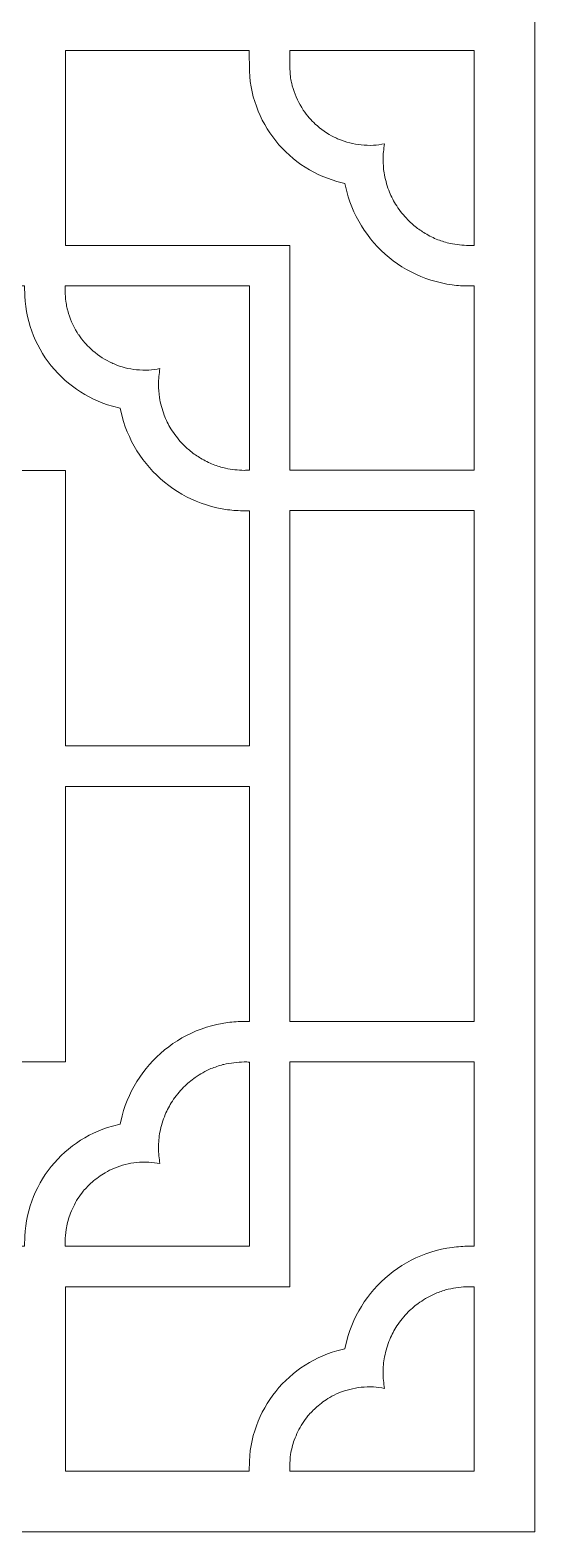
# Model space of a CAD drawing. Header units: centimetres. Extents: x -14.1 to 14.9, y -13 to 16.1.
# Drawn here: x 10.04 to 14.93, y -12.95 to 1.56 of the extents above; entities that cross this region are included whole.
import ezdxf

# ---------------------------------------------------------------- set-up
doc = ezdxf.new("R2010")
doc.units = ezdxf.units.CM
doc.header["$MEASUREMENT"] = 0
doc.layers.add('layer 1', color=7, linetype='Continuous')

msp = doc.modelspace()

# ---------------------------------------------------------------- linework, layer by layer
at = {"layer": 'layer 1', "color": 242, "lineweight": 9}
for points, knots in [([(-14.0974, -12.95474), (-14.0974, -3.27919), (-14.0974, 6.39637), (-14.0974, 16.07193), (-14.0974, 16.07193), (-14.0974, 16.07193), (14.92927, 16.07193), (14.92927, 16.07193), (14.92927, 16.07193), (14.92927, 6.39637), (14.92927, -3.27919), (14.92927, -12.95474), (14.92927, -12.95474), (14.92927, -12.95474), (-14.0974, -12.95474), (-14.0974, -12.95474)], [0, 0, 0, 0, 0.2, 0.2, 0.2, 0.2, 0.4, 0.4, 0.4, 0.4, 0.6, 0.6, 0.6, 0.6, 1, 1, 1, 1]), ([(14.29289, -0.91465), (14.23784, -0.91567), (14.18258, -0.91006), (14.12797, -0.90401), (14.12797, -0.90401), (14.12797, -0.90401), (14.07546, -0.89584), (14.07546, -0.89584), (14.07546, -0.89584), (14.07546, -0.89584), (14.0237, -0.88545), (14.0237, -0.88545), (14.0237, -0.88545), (14.0237, -0.88545), (13.97275, -0.8729), (13.97275, -0.8729), (13.97275, -0.8729), (13.97275, -0.8729), (13.92266, -0.85823), (13.92266, -0.85823), (13.92266, -0.85823), (13.92266, -0.85823), (13.87347, -0.84148), (13.87347, -0.84148), (13.87347, -0.84148), (13.87347, -0.84148), (13.82522, -0.82273), (13.82522, -0.82273), (13.82522, -0.82273), (13.82522, -0.82273), (13.77798, -0.802), (13.77798, -0.802), (13.77798, -0.802), (13.77798, -0.802), (13.73179, -0.77936), (13.73179, -0.77936), (13.73179, -0.77936), (13.73179, -0.77936), (13.68671, -0.75485), (13.68671, -0.75485), (13.68671, -0.75485), (13.68671, -0.75485), (13.64278, -0.72852), (13.64278, -0.72852), (13.64278, -0.72852), (13.64278, -0.72852), (13.60006, -0.70043), (13.60006, -0.70043), (13.60006, -0.70043), (13.60006, -0.70043), (13.55859, -0.67063), (13.55859, -0.67063), (13.55859, -0.67063), (13.55859, -0.67063), (13.51844, -0.63916), (13.51844, -0.63916), (13.51844, -0.63916), (13.51844, -0.63916), (13.47964, -0.60608), (13.47964, -0.60608), (13.47964, -0.60608), (13.47964, -0.60608), (13.44226, -0.57145), (13.44226, -0.57145), (13.44226, -0.57145), (13.44226, -0.57145), (13.40634, -0.5353), (13.40634, -0.5353), (13.40634, -0.5353), (13.40634, -0.5353), (13.37194, -0.4977), (13.37194, -0.4977), (13.37194, -0.4977), (13.37194, -0.4977), (13.3391, -0.45869), (13.3391, -0.45869), (13.3391, -0.45869), (13.3391, -0.45869), (13.30789, -0.41833), (13.30789, -0.41833), (13.30789, -0.41833), (13.30789, -0.41833), (13.27835, -0.37666), (13.27835, -0.37666), (13.27835, -0.37666), (13.27835, -0.37666), (13.25053, -0.33375), (13.25053, -0.33375), (13.25053, -0.33375), (13.25053, -0.33375), (13.22447, -0.28964), (13.22447, -0.28964), (13.22447, -0.28964), (13.22447, -0.28964), (13.20025, -0.24438), (13.20025, -0.24438), (13.20025, -0.24438), (13.20025, -0.24438), (13.1779, -0.19803), (13.1779, -0.19803), (13.1779, -0.19803), (13.1779, -0.19803), (13.15746, -0.15062), (13.15746, -0.15062), (13.15746, -0.15062), (13.15746, -0.15062), (13.13901, -0.10223), (13.13901, -0.10223), (13.13901, -0.10223), (13.13901, -0.10223), (13.12258, -0.0529), (13.12258, -0.0529), (13.12258, -0.0529), (13.12258, -0.0529), (13.10822, -0.00266), (13.10822, -0.00266), (13.10822, -0.00266), (13.10822, -0.00266), (13.08931, 0.07631), (13.08931, 0.07631), (13.08931, 0.07631), (13.08931, 0.07631), (13.01397, 0.09573), (13.01397, 0.09573), (13.01397, 0.09573), (13.01397, 0.09573), (12.96719, 0.10993), (12.96719, 0.10993), (12.96719, 0.10993), (12.96719, 0.10993), (12.92125, 0.12604), (12.92125, 0.12604), (12.92125, 0.12604), (12.92125, 0.12604), (12.87621, 0.144), (12.87621, 0.144), (12.87621, 0.144), (12.87621, 0.144), (12.8321, 0.16378), (12.8321, 0.16378), (12.8321, 0.16378), (12.8321, 0.16378), (12.78897, 0.18531), (12.78897, 0.18531), (12.78897, 0.18531), (12.78897, 0.18531), (12.74687, 0.20856), (12.74687, 0.20856), (12.74687, 0.20856), (12.74687, 0.20856), (12.70584, 0.2335), (12.70584, 0.2335), (12.70584, 0.2335), (12.70584, 0.2335), (12.66593, 0.26004), (12.66593, 0.26004), (12.66593, 0.26004), (12.66593, 0.26004), (12.6272, 0.28817), (12.6272, 0.28817), (12.6272, 0.28817), (12.6272, 0.28817), (12.58968, 0.31783), (12.58968, 0.31783), (12.58968, 0.31783), (12.58968, 0.31783), (12.55343, 0.34899), (12.55343, 0.34899), (12.55343, 0.34899), (12.55343, 0.34899), (12.51848, 0.38157), (12.51848, 0.38157), (12.51848, 0.38157), (12.51848, 0.38157), (12.4849, 0.41555), (12.4849, 0.41555), (12.4849, 0.41555), (12.4849, 0.41555), (12.45272, 0.45087), (12.45272, 0.45087), (12.45272, 0.45087), (12.45272, 0.45087), (12.42199, 0.4875), (12.42199, 0.4875), (12.42199, 0.4875), (12.42199, 0.4875), (12.39275, 0.52536), (12.39275, 0.52536), (12.39275, 0.52536), (12.39275, 0.52536), (12.36507, 0.56444), (12.36507, 0.56444), (12.36507, 0.56444), (12.36507, 0.56444), (12.33898, 0.60466), (12.33898, 0.60466), (12.33898, 0.60466), (12.33898, 0.60466), (12.31452, 0.646), (12.31452, 0.646), (12.31452, 0.646), (12.31452, 0.646), (12.29175, 0.6884), (12.29175, 0.6884), (12.29175, 0.6884), (12.29175, 0.6884), (12.27072, 0.73181), (12.27072, 0.73181), (12.27072, 0.73181), (12.27072, 0.73181), (12.25145, 0.77619), (12.25145, 0.77619), (12.25145, 0.77619), (12.25145, 0.77619), (12.23402, 0.8215), (12.23402, 0.8215), (12.23402, 0.8215), (12.23402, 0.8215), (12.21845, 0.86767), (12.21845, 0.86767), (12.21845, 0.86767), (12.21845, 0.86767), (12.20479, 0.91469), (12.20479, 0.91469), (12.20479, 0.91469), (12.20479, 0.91469), (12.1931, 0.96248), (12.1931, 0.96248), (12.1931, 0.96248), (12.1931, 0.96248), (12.18341, 1.01103), (12.18341, 1.01103), (12.18341, 1.01103), (12.18341, 1.01103), (12.17577, 1.06026), (12.17577, 1.06026), (12.17577, 1.06026), (12.17577, 1.06026), (12.17024, 1.11016), (12.17024, 1.11016), (12.17024, 1.11016), (12.17024, 1.11016), (12.16685, 1.16067), (12.16685, 1.16067), (12.16685, 1.16067), (12.16685, 1.16067), (12.16458, 1.36239), (12.16458, 1.36239), (12.16458, 1.36239), (12.16458, 1.36239), (10.38879, 1.36239), (10.38879, 1.36239), (10.38879, 1.36239), (10.38879, 1.36239), (10.38879, -0.52394), (10.38879, -0.52394), (10.38879, -0.52394), (10.38879, -0.52394), (12.5593, -0.52394), (12.5593, -0.52394), (12.5593, -0.52394), (12.5593, -0.52394), (12.5593, -2.69291), (12.5593, -2.69291), (12.5593, -2.69291), (12.5593, -2.69291), (14.34089, -2.69291), (14.34089, -2.69291), (14.34089, -2.69291), (14.34089, -2.69291), (14.34089, -0.91409), (14.34089, -0.91409), (14.34089, -0.91409), (14.34089, -0.91409), (14.29289, -0.91465), (14.29289, -0.91465)], [0, 0, 0, 0, 0.01428571, 0.01428571, 0.01428571, 0.01428571, 0.02857143, 0.02857143, 0.02857143, 0.02857143, 0.04285714, 0.04285714, 0.04285714, 0.04285714, 0.05714286, 0.05714286, 0.05714286, 0.05714286, 0.07142857, 0.07142857, 0.07142857, 0.07142857, 0.08571429, 0.08571429, 0.08571429, 0.08571429, 0.1, 0.1, 0.1, 0.1, 0.11428571, 0.11428571, 0.11428571, 0.11428571, 0.12857143, 0.12857143, 0.12857143, 0.12857143, 0.14285714, 0.14285714, 0.14285714, 0.14285714, 0.15714286, 0.15714286, 0.15714286, 0.15714286, 0.17142857, 0.17142857, 0.17142857, 0.17142857, 0.18571429, 0.18571429, 0.18571429, 0.18571429, 0.2, 0.2, 0.2, 0.2, 0.21428571, 0.21428571, 0.21428571, 0.21428571, 0.22857143, 0.22857143, 0.22857143, 0.22857143, 0.24285714, 0.24285714, 0.24285714, 0.24285714, 0.25714286, 0.25714286, 0.25714286, 0.25714286, 0.27142857, 0.27142857, 0.27142857, 0.27142857, 0.28571429, 0.28571429, 0.28571429, 0.28571429, 0.3, 0.3, 0.3, 0.3, 0.31428571, 0.31428571, 0.31428571, 0.31428571, 0.32857143, 0.32857143, 0.32857143, 0.32857143, 0.34285714, 0.34285714, 0.34285714, 0.34285714, 0.35714286, 0.35714286, 0.35714286, 0.35714286, 0.37142857, 0.37142857, 0.37142857, 0.37142857, 0.38571429, 0.38571429, 0.38571429, 0.38571429, 0.4, 0.4, 0.4, 0.4, 0.41428571, 0.41428571, 0.41428571, 0.41428571, 0.42857143, 0.42857143, 0.42857143, 0.42857143, 0.44285714, 0.44285714, 0.44285714, 0.44285714, 0.45714286, 0.45714286, 0.45714286, 0.45714286, 0.47142857, 0.47142857, 0.47142857, 0.47142857, 0.48571429, 0.48571429, 0.48571429, 0.48571429, 0.5, 0.5, 0.5, 0.5, 0.51428571, 0.51428571, 0.51428571, 0.51428571, 0.52857143, 0.52857143, 0.52857143, 0.52857143, 0.54285714, 0.54285714, 0.54285714, 0.54285714, 0.55714286, 0.55714286, 0.55714286, 0.55714286, 0.57142857, 0.57142857, 0.57142857, 0.57142857, 0.58571429, 0.58571429, 0.58571429, 0.58571429, 0.6, 0.6, 0.6, 0.6, 0.61428571, 0.61428571, 0.61428571, 0.61428571, 0.62857143, 0.62857143, 0.62857143, 0.62857143, 0.64285714, 0.64285714, 0.64285714, 0.64285714, 0.65714286, 0.65714286, 0.65714286, 0.65714286, 0.67142857, 0.67142857, 0.67142857, 0.67142857, 0.68571429, 0.68571429, 0.68571429, 0.68571429, 0.7, 0.7, 0.7, 0.7, 0.71428571, 0.71428571, 0.71428571, 0.71428571, 0.72857143, 0.72857143, 0.72857143, 0.72857143, 0.74285714, 0.74285714, 0.74285714, 0.74285714, 0.75714286, 0.75714286, 0.75714286, 0.75714286, 0.77142857, 0.77142857, 0.77142857, 0.77142857, 0.78571429, 0.78571429, 0.78571429, 0.78571429, 0.8, 0.8, 0.8, 0.8, 0.81428571, 0.81428571, 0.81428571, 0.81428571, 0.82857143, 0.82857143, 0.82857143, 0.82857143, 0.84285714, 0.84285714, 0.84285714, 0.84285714, 0.85714286, 0.85714286, 0.85714286, 0.85714286, 0.87142857, 0.87142857, 0.87142857, 0.87142857, 0.88571429, 0.88571429, 0.88571429, 0.88571429, 0.9, 0.9, 0.9, 0.9, 0.91428571, 0.91428571, 0.91428571, 0.91428571, 0.92857143, 0.92857143, 0.92857143, 0.92857143, 0.94285714, 0.94285714, 0.94285714, 0.94285714, 0.95714286, 0.95714286, 0.95714286, 0.95714286, 0.97142857, 0.97142857, 0.97142857, 0.97142857, 1, 1, 1, 1]), ([(12.57451, 1.05094), (12.57678, 1.04077), (12.57916, 1.03065), (12.58169, 1.02055), (12.58169, 1.02055), (12.60054, 0.94602), (12.63311, 0.87525), (12.67254, 0.80943), (12.67254, 0.80943), (12.67771, 0.80093), (12.68298, 0.7925), (12.68833, 0.78411), (12.68833, 0.78411), (12.70715, 0.75897), (12.72507, 0.73332), (12.74596, 0.70987), (12.74596, 0.70987), (12.76467, 0.68926), (12.784, 0.66957), (12.80434, 0.65057), (12.80434, 0.65057), (12.85877, 0.60092), (12.9201, 0.55592), (12.98657, 0.52377), (12.98657, 0.52377), (13.0009, 0.51684), (13.0154, 0.51023), (13.03002, 0.50391), (13.03002, 0.50391), (13.09928, 0.47421), (13.17314, 0.45746), (13.24769, 0.44772), (13.24769, 0.44772), (13.2872, 0.44473), (13.32662, 0.44375), (13.36624, 0.44474), (13.36624, 0.44474), (13.40254, 0.44759), (13.43841, 0.45213), (13.4742, 0.45896), (13.4742, 0.45896), (13.46528, 0.40843), (13.46068, 0.35782), (13.45925, 0.30655), (13.45925, 0.30655), (13.46037, 0.26422), (13.46352, 0.22223), (13.46884, 0.18022), (13.46884, 0.18022), (13.47946, 0.12183), (13.49447, 0.0654), (13.51485, 0.00966), (13.51485, 0.00966), (13.53191, -0.03625), (13.55506, -0.08021), (13.57947, -0.12261), (13.57947, -0.12261), (13.61109, -0.17167), (13.64599, -0.21746), (13.68521, -0.26069), (13.68521, -0.26069), (13.71133, -0.28919), (13.74027, -0.31475), (13.77005, -0.33936), (13.77005, -0.33936), (13.8008, -0.36471), (13.83354, -0.3864), (13.86775, -0.40681), (13.86775, -0.40681), (13.90677, -0.42978), (13.94732, -0.45119), (13.98976, -0.46714), (13.98976, -0.46714), (14.0289, -0.48177), (14.06864, -0.495), (14.10959, -0.50356), (14.10959, -0.50356), (14.16916, -0.5157), (14.22863, -0.5221), (14.28941, -0.52379), (14.28941, -0.52379), (14.30656, -0.52344), (14.32372, -0.52273), (14.34089, -0.52218), (14.34089, -0.52218), (14.34089, -0.52218), (14.34089, 1.36239), (14.34089, 1.36239), (14.34089, 1.36239), (14.34089, 1.36239), (12.55718, 1.36239), (12.55718, 1.36239), (12.55718, 1.36239), (12.55718, 1.36239), (12.55757, 1.20435), (12.55757, 1.20435), (12.55757, 1.20435), (12.55809, 1.17229), (12.56028, 1.14047), (12.56393, 1.10863), (12.56393, 1.10863), (12.56623, 1.0892), (12.57033, 1.07003), (12.57451, 1.05094)], [0, 0, 0, 0, 0.03703704, 0.03703704, 0.03703704, 0.03703704, 0.07407407, 0.07407407, 0.07407407, 0.07407407, 0.11111111, 0.11111111, 0.11111111, 0.11111111, 0.14814815, 0.14814815, 0.14814815, 0.14814815, 0.18518519, 0.18518519, 0.18518519, 0.18518519, 0.22222222, 0.22222222, 0.22222222, 0.22222222, 0.25925926, 0.25925926, 0.25925926, 0.25925926, 0.2962963, 0.2962963, 0.2962963, 0.2962963, 0.33333333, 0.33333333, 0.33333333, 0.33333333, 0.37037037, 0.37037037, 0.37037037, 0.37037037, 0.40740741, 0.40740741, 0.40740741, 0.40740741, 0.44444444, 0.44444444, 0.44444444, 0.44444444, 0.48148148, 0.48148148, 0.48148148, 0.48148148, 0.51851852, 0.51851852, 0.51851852, 0.51851852, 0.55555556, 0.55555556, 0.55555556, 0.55555556, 0.59259259, 0.59259259, 0.59259259, 0.59259259, 0.62962963, 0.62962963, 0.62962963, 0.62962963, 0.66666667, 0.66666667, 0.66666667, 0.66666667, 0.7037037, 0.7037037, 0.7037037, 0.7037037, 0.74074074, 0.74074074, 0.74074074, 0.74074074, 0.77777778, 0.77777778, 0.77777778, 0.77777778, 0.81481481, 0.81481481, 0.81481481, 0.81481481, 0.85185185, 0.85185185, 0.85185185, 0.85185185, 0.88888889, 0.88888889, 0.88888889, 0.88888889, 0.92592593, 0.92592593, 0.92592593, 0.92592593, 1, 1, 1, 1]), ([(12.12053, -3.08701), (12.06548, -3.08803), (12.01022, -3.08242), (11.95561, -3.07637), (11.95561, -3.07637), (11.95561, -3.07637), (11.9031, -3.0682), (11.9031, -3.0682), (11.9031, -3.0682), (11.9031, -3.0682), (11.85134, -3.05781), (11.85134, -3.05781), (11.85134, -3.05781), (11.85134, -3.05781), (11.80039, -3.04526), (11.80039, -3.04526), (11.80039, -3.04526), (11.80039, -3.04526), (11.7503, -3.03059), (11.7503, -3.03059), (11.7503, -3.03059), (11.7503, -3.03059), (11.70111, -3.01384), (11.70111, -3.01384), (11.70111, -3.01384), (11.70111, -3.01384), (11.65286, -2.99508), (11.65286, -2.99508), (11.65286, -2.99508), (11.65286, -2.99508), (11.60562, -2.97436), (11.60562, -2.97436), (11.60562, -2.97436), (11.60562, -2.97436), (11.55943, -2.95172), (11.55943, -2.95172), (11.55943, -2.95172), (11.55943, -2.95172), (11.51435, -2.92721), (11.51435, -2.92721), (11.51435, -2.92721), (11.51435, -2.92721), (11.47042, -2.90088), (11.47042, -2.90088), (11.47042, -2.90088), (11.47042, -2.90088), (11.4277, -2.87279), (11.4277, -2.87279), (11.4277, -2.87279), (11.4277, -2.87279), (11.38623, -2.84299), (11.38623, -2.84299), (11.38623, -2.84299), (11.38623, -2.84299), (11.34608, -2.81152), (11.34608, -2.81152), (11.34608, -2.81152), (11.34608, -2.81152), (11.30728, -2.77844), (11.30728, -2.77844), (11.30728, -2.77844), (11.30728, -2.77844), (11.2699, -2.74381), (11.2699, -2.74381), (11.2699, -2.74381), (11.2699, -2.74381), (11.23398, -2.70766), (11.23398, -2.70766), (11.23398, -2.70766), (11.23398, -2.70766), (11.19958, -2.67006), (11.19958, -2.67006), (11.19958, -2.67006), (11.19958, -2.67006), (11.16675, -2.63105), (11.16675, -2.63105), (11.16675, -2.63105), (11.16675, -2.63105), (11.13553, -2.59069), (11.13553, -2.59069), (11.13553, -2.59069), (11.13553, -2.59069), (11.10599, -2.54902), (11.10599, -2.54902), (11.10599, -2.54902), (11.10599, -2.54902), (11.07817, -2.50611), (11.07817, -2.50611), (11.07817, -2.50611), (11.07817, -2.50611), (11.05211, -2.462), (11.05211, -2.462), (11.05211, -2.462), (11.05211, -2.462), (11.02789, -2.41674), (11.02789, -2.41674), (11.02789, -2.41674), (11.02789, -2.41674), (11.00554, -2.37039), (11.00554, -2.37039), (11.00554, -2.37039), (11.00554, -2.37039), (10.9851, -2.32298), (10.9851, -2.32298), (10.9851, -2.32298), (10.9851, -2.32298), (10.96665, -2.27459), (10.96665, -2.27459), (10.96665, -2.27459), (10.96665, -2.27459), (10.95022, -2.22525), (10.95022, -2.22525), (10.95022, -2.22525), (10.95022, -2.22525), (10.93586, -2.17502), (10.93586, -2.17502), (10.93586, -2.17502), (10.93586, -2.17502), (10.91695, -2.09604), (10.91695, -2.09604), (10.91695, -2.09604), (10.91695, -2.09604), (10.84161, -2.07663), (10.84161, -2.07663), (10.84161, -2.07663), (10.84161, -2.07663), (10.79483, -2.06243), (10.79483, -2.06243), (10.79483, -2.06243), (10.79483, -2.06243), (10.74889, -2.04632), (10.74889, -2.04632), (10.74889, -2.04632), (10.74889, -2.04632), (10.70385, -2.02836), (10.70385, -2.02836), (10.70385, -2.02836), (10.70385, -2.02836), (10.65974, -2.00858), (10.65974, -2.00858), (10.65974, -2.00858), (10.65974, -2.00858), (10.61661, -1.98705), (10.61661, -1.98705), (10.61661, -1.98705), (10.61661, -1.98705), (10.57451, -1.9638), (10.57451, -1.9638), (10.57451, -1.9638), (10.57451, -1.9638), (10.53348, -1.93886), (10.53348, -1.93886), (10.53348, -1.93886), (10.53348, -1.93886), (10.49357, -1.91232), (10.49357, -1.91232), (10.49357, -1.91232), (10.49357, -1.91232), (10.45484, -1.88418), (10.45484, -1.88418), (10.45484, -1.88418), (10.45484, -1.88418), (10.41732, -1.85453), (10.41732, -1.85453), (10.41732, -1.85453), (10.41732, -1.85453), (10.38107, -1.82337), (10.38107, -1.82337), (10.38107, -1.82337), (10.38107, -1.82337), (10.34612, -1.79079), (10.34612, -1.79079), (10.34612, -1.79079), (10.34612, -1.79079), (10.31254, -1.75681), (10.31254, -1.75681), (10.31254, -1.75681), (10.31254, -1.75681), (10.28036, -1.72149), (10.28036, -1.72149), (10.28036, -1.72149), (10.28036, -1.72149), (10.24963, -1.68486), (10.24963, -1.68486), (10.24963, -1.68486), (10.24963, -1.68486), (10.22039, -1.647), (10.22039, -1.647), (10.22039, -1.647), (10.22039, -1.647), (10.19271, -1.60792), (10.19271, -1.60792), (10.19271, -1.60792), (10.19271, -1.60792), (10.16662, -1.5677), (10.16662, -1.5677), (10.16662, -1.5677), (10.16662, -1.5677), (10.14216, -1.52636), (10.14216, -1.52636), (10.14216, -1.52636), (10.14216, -1.52636), (10.11939, -1.48396), (10.11939, -1.48396), (10.11939, -1.48396), (10.11939, -1.48396), (10.09836, -1.44055), (10.09836, -1.44055), (10.09836, -1.44055), (10.09836, -1.44055), (10.07909, -1.39617), (10.07909, -1.39617), (10.07909, -1.39617), (10.07909, -1.39617), (10.06166, -1.35086), (10.06166, -1.35086), (10.06166, -1.35086), (10.06166, -1.35086), (10.04609, -1.30469), (10.04609, -1.30469), (10.04609, -1.30469), (10.04609, -1.30469), (10.03243, -1.25767), (10.03243, -1.25767), (10.03243, -1.25767), (10.03243, -1.25767), (10.02074, -1.20988), (10.02074, -1.20988), (10.02074, -1.20988), (10.02074, -1.20988), (10.01105, -1.16133), (10.01105, -1.16133), (10.01105, -1.16133), (10.01105, -1.16133), (10.00342, -1.11209), (10.00342, -1.11209), (10.00342, -1.11209), (10.00342, -1.11209), (9.99788, -1.0622), (9.99788, -1.0622), (9.99788, -1.0622), (9.99788, -1.0622), (9.99449, -1.01169), (9.99449, -1.01169), (9.99449, -1.01169), (9.99449, -1.01169), (9.99222, -0.9147), (9.99222, -0.9147), (9.99222, -0.9147), (9.99222, -0.9147), (7.67149, -0.9147), (7.67149, -0.9147), (7.67149, -0.9147), (7.67149, -0.9147), (7.67149, -2.69629), (7.67149, -2.69629), (7.67149, -2.69629), (7.67149, -2.69629), (10.38694, -2.69629), (10.38694, -2.69629), (10.38694, -2.69629), (10.38694, -2.69629), (10.38694, -5.35897), (10.38694, -5.35897), (10.38694, -5.35897), (10.38694, -5.35897), (12.16853, -5.35897), (12.16853, -5.35897), (12.16853, -5.35897), (12.16853, -5.35897), (12.16853, -3.08645), (12.16853, -3.08645), (12.16853, -3.08645), (12.16853, -3.08645), (12.12053, -3.08701), (12.12053, -3.08701)], [0, 0, 0, 0, 0.01428571, 0.01428571, 0.01428571, 0.01428571, 0.02857143, 0.02857143, 0.02857143, 0.02857143, 0.04285714, 0.04285714, 0.04285714, 0.04285714, 0.05714286, 0.05714286, 0.05714286, 0.05714286, 0.07142857, 0.07142857, 0.07142857, 0.07142857, 0.08571429, 0.08571429, 0.08571429, 0.08571429, 0.1, 0.1, 0.1, 0.1, 0.11428571, 0.11428571, 0.11428571, 0.11428571, 0.12857143, 0.12857143, 0.12857143, 0.12857143, 0.14285714, 0.14285714, 0.14285714, 0.14285714, 0.15714286, 0.15714286, 0.15714286, 0.15714286, 0.17142857, 0.17142857, 0.17142857, 0.17142857, 0.18571429, 0.18571429, 0.18571429, 0.18571429, 0.2, 0.2, 0.2, 0.2, 0.21428571, 0.21428571, 0.21428571, 0.21428571, 0.22857143, 0.22857143, 0.22857143, 0.22857143, 0.24285714, 0.24285714, 0.24285714, 0.24285714, 0.25714286, 0.25714286, 0.25714286, 0.25714286, 0.27142857, 0.27142857, 0.27142857, 0.27142857, 0.28571429, 0.28571429, 0.28571429, 0.28571429, 0.3, 0.3, 0.3, 0.3, 0.31428571, 0.31428571, 0.31428571, 0.31428571, 0.32857143, 0.32857143, 0.32857143, 0.32857143, 0.34285714, 0.34285714, 0.34285714, 0.34285714, 0.35714286, 0.35714286, 0.35714286, 0.35714286, 0.37142857, 0.37142857, 0.37142857, 0.37142857, 0.38571429, 0.38571429, 0.38571429, 0.38571429, 0.4, 0.4, 0.4, 0.4, 0.41428571, 0.41428571, 0.41428571, 0.41428571, 0.42857143, 0.42857143, 0.42857143, 0.42857143, 0.44285714, 0.44285714, 0.44285714, 0.44285714, 0.45714286, 0.45714286, 0.45714286, 0.45714286, 0.47142857, 0.47142857, 0.47142857, 0.47142857, 0.48571429, 0.48571429, 0.48571429, 0.48571429, 0.5, 0.5, 0.5, 0.5, 0.51428571, 0.51428571, 0.51428571, 0.51428571, 0.52857143, 0.52857143, 0.52857143, 0.52857143, 0.54285714, 0.54285714, 0.54285714, 0.54285714, 0.55714286, 0.55714286, 0.55714286, 0.55714286, 0.57142857, 0.57142857, 0.57142857, 0.57142857, 0.58571429, 0.58571429, 0.58571429, 0.58571429, 0.6, 0.6, 0.6, 0.6, 0.61428571, 0.61428571, 0.61428571, 0.61428571, 0.62857143, 0.62857143, 0.62857143, 0.62857143, 0.64285714, 0.64285714, 0.64285714, 0.64285714, 0.65714286, 0.65714286, 0.65714286, 0.65714286, 0.67142857, 0.67142857, 0.67142857, 0.67142857, 0.68571429, 0.68571429, 0.68571429, 0.68571429, 0.7, 0.7, 0.7, 0.7, 0.71428571, 0.71428571, 0.71428571, 0.71428571, 0.72857143, 0.72857143, 0.72857143, 0.72857143, 0.74285714, 0.74285714, 0.74285714, 0.74285714, 0.75714286, 0.75714286, 0.75714286, 0.75714286, 0.77142857, 0.77142857, 0.77142857, 0.77142857, 0.78571429, 0.78571429, 0.78571429, 0.78571429, 0.8, 0.8, 0.8, 0.8, 0.81428571, 0.81428571, 0.81428571, 0.81428571, 0.82857143, 0.82857143, 0.82857143, 0.82857143, 0.84285714, 0.84285714, 0.84285714, 0.84285714, 0.85714286, 0.85714286, 0.85714286, 0.85714286, 0.87142857, 0.87142857, 0.87142857, 0.87142857, 0.88571429, 0.88571429, 0.88571429, 0.88571429, 0.9, 0.9, 0.9, 0.9, 0.91428571, 0.91428571, 0.91428571, 0.91428571, 0.92857143, 0.92857143, 0.92857143, 0.92857143, 0.94285714, 0.94285714, 0.94285714, 0.94285714, 0.95714286, 0.95714286, 0.95714286, 0.95714286, 0.97142857, 0.97142857, 0.97142857, 0.97142857, 1, 1, 1, 1]), ([(10.40215, -1.12142), (10.40442, -1.13159), (10.4068, -1.14172), (10.40934, -1.15181), (10.40934, -1.15181), (10.42818, -1.22635), (10.46076, -1.29712), (10.50018, -1.36293), (10.50018, -1.36293), (10.50535, -1.37143), (10.51062, -1.37987), (10.51597, -1.38825), (10.51597, -1.38825), (10.5348, -1.41339), (10.55272, -1.43905), (10.5736, -1.46248), (10.5736, -1.46248), (10.59232, -1.4831), (10.61165, -1.5028), (10.63198, -1.52179), (10.63198, -1.52179), (10.68642, -1.57144), (10.74775, -1.61645), (10.81421, -1.64859), (10.81421, -1.64859), (10.82856, -1.65553), (10.84305, -1.66214), (10.85766, -1.66845), (10.85766, -1.66845), (10.92693, -1.69815), (11.00079, -1.7149), (11.07533, -1.72464), (11.07533, -1.72464), (11.11485, -1.72763), (11.15429, -1.72861), (11.19389, -1.72762), (11.19389, -1.72762), (11.2302, -1.72477), (11.26606, -1.72023), (11.30184, -1.71339), (11.30184, -1.71339), (11.29292, -1.76393), (11.28832, -1.81455), (11.28689, -1.8658), (11.28689, -1.8658), (11.28801, -1.90814), (11.29116, -1.95014), (11.29648, -1.99214), (11.29648, -1.99214), (11.3071, -2.05053), (11.32211, -2.10696), (11.34249, -2.1627), (11.34249, -2.1627), (11.35955, -2.20861), (11.38271, -2.25258), (11.40711, -2.29497), (11.40711, -2.29497), (11.43874, -2.34404), (11.47364, -2.38983), (11.51285, -2.43305), (11.51285, -2.43305), (11.53898, -2.46156), (11.56792, -2.48712), (11.59769, -2.51172), (11.59769, -2.51172), (11.62845, -2.53707), (11.66119, -2.55876), (11.69539, -2.57917), (11.69539, -2.57917), (11.73443, -2.60214), (11.77498, -2.62356), (11.8174, -2.6395), (11.8174, -2.6395), (11.85656, -2.65413), (11.89629, -2.66736), (11.93723, -2.67592), (11.93723, -2.67592), (11.9968, -2.68806), (12.05627, -2.69446), (12.11705, -2.69615), (12.11705, -2.69615), (12.1342, -2.6958), (12.15137, -2.69509), (12.16853, -2.69454), (12.16853, -2.69454), (12.16853, -2.69454), (12.16853, -0.9147), (12.16853, -0.9147), (12.16853, -0.9147), (12.16853, -0.9147), (10.38482, -0.9147), (10.38482, -0.9147), (10.38482, -0.9147), (10.38482, -0.9147), (10.38521, -0.96801), (10.38521, -0.96801), (10.38521, -0.96801), (10.38573, -1.00007), (10.38792, -1.03189), (10.39157, -1.06373), (10.39157, -1.06373), (10.39387, -1.08315), (10.39797, -1.10234), (10.40215, -1.12142)], [0, 0, 0, 0, 0.03703704, 0.03703704, 0.03703704, 0.03703704, 0.07407407, 0.07407407, 0.07407407, 0.07407407, 0.11111111, 0.11111111, 0.11111111, 0.11111111, 0.14814815, 0.14814815, 0.14814815, 0.14814815, 0.18518519, 0.18518519, 0.18518519, 0.18518519, 0.22222222, 0.22222222, 0.22222222, 0.22222222, 0.25925926, 0.25925926, 0.25925926, 0.25925926, 0.2962963, 0.2962963, 0.2962963, 0.2962963, 0.33333333, 0.33333333, 0.33333333, 0.33333333, 0.37037037, 0.37037037, 0.37037037, 0.37037037, 0.40740741, 0.40740741, 0.40740741, 0.40740741, 0.44444444, 0.44444444, 0.44444444, 0.44444444, 0.48148148, 0.48148148, 0.48148148, 0.48148148, 0.51851852, 0.51851852, 0.51851852, 0.51851852, 0.55555556, 0.55555556, 0.55555556, 0.55555556, 0.59259259, 0.59259259, 0.59259259, 0.59259259, 0.62962963, 0.62962963, 0.62962963, 0.62962963, 0.66666667, 0.66666667, 0.66666667, 0.66666667, 0.7037037, 0.7037037, 0.7037037, 0.7037037, 0.74074074, 0.74074074, 0.74074074, 0.74074074, 0.77777778, 0.77777778, 0.77777778, 0.77777778, 0.81481481, 0.81481481, 0.81481481, 0.81481481, 0.85185185, 0.85185185, 0.85185185, 0.85185185, 0.88888889, 0.88888889, 0.88888889, 0.88888889, 0.92592593, 0.92592593, 0.92592593, 0.92592593, 1, 1, 1, 1]), ([(14.34089, -8.02264), (14.34089, -8.02264), (14.34089, -3.08368), (14.34089, -3.08368), (14.34089, -3.08368), (14.34089, -3.08368), (12.5593, -3.08368), (12.5593, -3.08368), (12.5593, -3.08368), (12.5593, -3.08368), (12.5593, -8.02264), (12.5593, -8.02264), (12.5593, -8.02264), (12.5593, -8.02264), (14.34089, -8.02264), (14.34089, -8.02264)], [0, 0, 0, 0, 0.2, 0.2, 0.2, 0.2, 0.4, 0.4, 0.4, 0.4, 0.6, 0.6, 0.6, 0.6, 1, 1, 1, 1]), ([(10.38694, -5.74973), (10.38694, -5.74973), (10.38694, -8.41241), (10.38694, -8.41241), (10.38694, -8.41241), (10.38694, -8.41241), (7.67149, -8.41241), (7.67149, -8.41241), (7.67149, -8.41241), (7.67149, -8.41241), (7.67149, -10.194), (7.67149, -10.194), (7.67149, -10.194), (7.67149, -10.194), (9.99222, -10.194), (9.99222, -10.194), (9.99222, -10.194), (9.99222, -10.194), (9.99449, -10.09701), (9.99449, -10.09701), (9.99449, -10.09701), (9.99449, -10.09701), (9.99788, -10.0465), (9.99788, -10.0465), (9.99788, -10.0465), (9.99788, -10.0465), (10.00342, -9.99661), (10.00342, -9.99661), (10.00342, -9.99661), (10.00342, -9.99661), (10.01105, -9.94737), (10.01105, -9.94737), (10.01105, -9.94737), (10.01105, -9.94737), (10.02074, -9.89884), (10.02074, -9.89884), (10.02074, -9.89884), (10.02074, -9.89884), (10.03243, -9.85104), (10.03243, -9.85104), (10.03243, -9.85104), (10.03243, -9.85104), (10.04609, -9.80402), (10.04609, -9.80402), (10.04609, -9.80402), (10.04609, -9.80402), (10.06166, -9.75784), (10.06166, -9.75784), (10.06166, -9.75784), (10.06166, -9.75784), (10.07909, -9.71254), (10.07909, -9.71254), (10.07909, -9.71254), (10.07909, -9.71254), (10.09836, -9.66816), (10.09836, -9.66816), (10.09836, -9.66816), (10.09836, -9.66816), (10.11939, -9.62475), (10.11939, -9.62475), (10.11939, -9.62475), (10.11939, -9.62475), (10.14216, -9.58235), (10.14216, -9.58235), (10.14216, -9.58235), (10.14216, -9.58235), (10.16662, -9.54101), (10.16662, -9.54101), (10.16662, -9.54101), (10.16662, -9.54101), (10.19271, -9.50079), (10.19271, -9.50079), (10.19271, -9.50079), (10.19271, -9.50079), (10.2204, -9.46171), (10.2204, -9.46171), (10.2204, -9.46171), (10.2204, -9.46171), (10.24963, -9.42384), (10.24963, -9.42384), (10.24963, -9.42384), (10.24963, -9.42384), (10.28036, -9.38722), (10.28036, -9.38722), (10.28036, -9.38722), (10.28036, -9.38722), (10.31254, -9.3519), (10.31254, -9.3519), (10.31254, -9.3519), (10.31254, -9.3519), (10.34612, -9.31793), (10.34612, -9.31793), (10.34612, -9.31793), (10.34612, -9.31793), (10.38107, -9.28534), (10.38107, -9.28534), (10.38107, -9.28534), (10.38107, -9.28534), (10.41732, -9.25419), (10.41732, -9.25419), (10.41732, -9.25419), (10.41732, -9.25419), (10.45484, -9.22452), (10.45484, -9.22452), (10.45484, -9.22452), (10.45484, -9.22452), (10.49358, -9.1964), (10.49358, -9.1964), (10.49358, -9.1964), (10.49358, -9.1964), (10.53348, -9.16984), (10.53348, -9.16984), (10.53348, -9.16984), (10.53348, -9.16984), (10.5745, -9.14492), (10.5745, -9.14492), (10.5745, -9.14492), (10.5745, -9.14492), (10.61661, -9.12166), (10.61661, -9.12166), (10.61661, -9.12166), (10.61661, -9.12166), (10.65974, -9.10013), (10.65974, -9.10013), (10.65974, -9.10013), (10.65974, -9.10013), (10.70385, -9.08035), (10.70385, -9.08035), (10.70385, -9.08035), (10.70385, -9.08035), (10.74889, -9.06239), (10.74889, -9.06239), (10.74889, -9.06239), (10.74889, -9.06239), (10.79483, -9.04628), (10.79483, -9.04628), (10.79483, -9.04628), (10.79483, -9.04628), (10.84161, -9.03207), (10.84161, -9.03207), (10.84161, -9.03207), (10.84161, -9.03207), (10.91695, -9.01265), (10.91695, -9.01265), (10.91695, -9.01265), (10.91695, -9.01265), (10.93586, -8.93369), (10.93586, -8.93369), (10.93586, -8.93369), (10.93586, -8.93369), (10.95022, -8.88345), (10.95022, -8.88345), (10.95022, -8.88345), (10.95022, -8.88345), (10.96665, -8.83412), (10.96665, -8.83412), (10.96665, -8.83412), (10.96665, -8.83412), (10.9851, -8.78572), (10.9851, -8.78572), (10.9851, -8.78572), (10.9851, -8.78572), (11.00554, -8.73833), (11.00554, -8.73833), (11.00554, -8.73833), (11.00554, -8.73833), (11.02789, -8.69197), (11.02789, -8.69197), (11.02789, -8.69197), (11.02789, -8.69197), (11.05212, -8.64671), (11.05212, -8.64671), (11.05212, -8.64671), (11.05212, -8.64671), (11.07817, -8.6026), (11.07817, -8.6026), (11.07817, -8.6026), (11.07817, -8.6026), (11.10599, -8.55969), (11.10599, -8.55969), (11.10599, -8.55969), (11.10599, -8.55969), (11.13553, -8.51802), (11.13553, -8.51802), (11.13553, -8.51802), (11.13553, -8.51802), (11.16675, -8.47766), (11.16675, -8.47766), (11.16675, -8.47766), (11.16675, -8.47766), (11.19958, -8.43865), (11.19958, -8.43865), (11.19958, -8.43865), (11.19958, -8.43865), (11.23398, -8.40105), (11.23398, -8.40105), (11.23398, -8.40105), (11.23398, -8.40105), (11.2699, -8.3649), (11.2699, -8.3649), (11.2699, -8.3649), (11.2699, -8.3649), (11.30728, -8.33027), (11.30728, -8.33027), (11.30728, -8.33027), (11.30728, -8.33027), (11.34608, -8.29718), (11.34608, -8.29718), (11.34608, -8.29718), (11.34608, -8.29718), (11.38623, -8.26572), (11.38623, -8.26572), (11.38623, -8.26572), (11.38623, -8.26572), (11.42769, -8.23592), (11.42769, -8.23592), (11.42769, -8.23592), (11.42769, -8.23592), (11.47042, -8.20783), (11.47042, -8.20783), (11.47042, -8.20783), (11.47042, -8.20783), (11.51435, -8.1815), (11.51435, -8.1815), (11.51435, -8.1815), (11.51435, -8.1815), (11.55943, -8.15699), (11.55943, -8.15699), (11.55943, -8.15699), (11.55943, -8.15699), (11.60562, -8.13435), (11.60562, -8.13435), (11.60562, -8.13435), (11.60562, -8.13435), (11.65286, -8.11362), (11.65286, -8.11362), (11.65286, -8.11362), (11.65286, -8.11362), (11.70111, -8.09486), (11.70111, -8.09486), (11.70111, -8.09486), (11.70111, -8.09486), (11.7503, -8.07812), (11.7503, -8.07812), (11.7503, -8.07812), (11.7503, -8.07812), (11.80039, -8.06345), (11.80039, -8.06345), (11.80039, -8.06345), (11.80039, -8.06345), (11.85134, -8.0509), (11.85134, -8.0509), (11.85134, -8.0509), (11.85134, -8.0509), (11.9031, -8.0405), (11.9031, -8.0405), (11.9031, -8.0405), (11.9031, -8.0405), (11.95561, -8.03234), (11.95561, -8.03234), (11.95561, -8.03234), (12.01079, -8.02622), (12.06584, -8.02112), (12.12147, -8.02171), (12.12147, -8.02171), (12.12147, -8.02171), (12.16853, -8.02198), (12.16853, -8.02198), (12.16853, -8.02198), (12.16853, -8.02198), (12.16853, -5.74973), (12.16853, -5.74973), (12.16853, -5.74973), (12.16853, -5.74973), (10.38694, -5.74973), (10.38694, -5.74973)], [0, 0, 0, 0, 0.01428571, 0.01428571, 0.01428571, 0.01428571, 0.02857143, 0.02857143, 0.02857143, 0.02857143, 0.04285714, 0.04285714, 0.04285714, 0.04285714, 0.05714286, 0.05714286, 0.05714286, 0.05714286, 0.07142857, 0.07142857, 0.07142857, 0.07142857, 0.08571429, 0.08571429, 0.08571429, 0.08571429, 0.1, 0.1, 0.1, 0.1, 0.11428571, 0.11428571, 0.11428571, 0.11428571, 0.12857143, 0.12857143, 0.12857143, 0.12857143, 0.14285714, 0.14285714, 0.14285714, 0.14285714, 0.15714286, 0.15714286, 0.15714286, 0.15714286, 0.17142857, 0.17142857, 0.17142857, 0.17142857, 0.18571429, 0.18571429, 0.18571429, 0.18571429, 0.2, 0.2, 0.2, 0.2, 0.21428571, 0.21428571, 0.21428571, 0.21428571, 0.22857143, 0.22857143, 0.22857143, 0.22857143, 0.24285714, 0.24285714, 0.24285714, 0.24285714, 0.25714286, 0.25714286, 0.25714286, 0.25714286, 0.27142857, 0.27142857, 0.27142857, 0.27142857, 0.28571429, 0.28571429, 0.28571429, 0.28571429, 0.3, 0.3, 0.3, 0.3, 0.31428571, 0.31428571, 0.31428571, 0.31428571, 0.32857143, 0.32857143, 0.32857143, 0.32857143, 0.34285714, 0.34285714, 0.34285714, 0.34285714, 0.35714286, 0.35714286, 0.35714286, 0.35714286, 0.37142857, 0.37142857, 0.37142857, 0.37142857, 0.38571429, 0.38571429, 0.38571429, 0.38571429, 0.4, 0.4, 0.4, 0.4, 0.41428571, 0.41428571, 0.41428571, 0.41428571, 0.42857143, 0.42857143, 0.42857143, 0.42857143, 0.44285714, 0.44285714, 0.44285714, 0.44285714, 0.45714286, 0.45714286, 0.45714286, 0.45714286, 0.47142857, 0.47142857, 0.47142857, 0.47142857, 0.48571429, 0.48571429, 0.48571429, 0.48571429, 0.5, 0.5, 0.5, 0.5, 0.51428571, 0.51428571, 0.51428571, 0.51428571, 0.52857143, 0.52857143, 0.52857143, 0.52857143, 0.54285714, 0.54285714, 0.54285714, 0.54285714, 0.55714286, 0.55714286, 0.55714286, 0.55714286, 0.57142857, 0.57142857, 0.57142857, 0.57142857, 0.58571429, 0.58571429, 0.58571429, 0.58571429, 0.6, 0.6, 0.6, 0.6, 0.61428571, 0.61428571, 0.61428571, 0.61428571, 0.62857143, 0.62857143, 0.62857143, 0.62857143, 0.64285714, 0.64285714, 0.64285714, 0.64285714, 0.65714286, 0.65714286, 0.65714286, 0.65714286, 0.67142857, 0.67142857, 0.67142857, 0.67142857, 0.68571429, 0.68571429, 0.68571429, 0.68571429, 0.7, 0.7, 0.7, 0.7, 0.71428571, 0.71428571, 0.71428571, 0.71428571, 0.72857143, 0.72857143, 0.72857143, 0.72857143, 0.74285714, 0.74285714, 0.74285714, 0.74285714, 0.75714286, 0.75714286, 0.75714286, 0.75714286, 0.77142857, 0.77142857, 0.77142857, 0.77142857, 0.78571429, 0.78571429, 0.78571429, 0.78571429, 0.8, 0.8, 0.8, 0.8, 0.81428571, 0.81428571, 0.81428571, 0.81428571, 0.82857143, 0.82857143, 0.82857143, 0.82857143, 0.84285714, 0.84285714, 0.84285714, 0.84285714, 0.85714286, 0.85714286, 0.85714286, 0.85714286, 0.87142857, 0.87142857, 0.87142857, 0.87142857, 0.88571429, 0.88571429, 0.88571429, 0.88571429, 0.9, 0.9, 0.9, 0.9, 0.91428571, 0.91428571, 0.91428571, 0.91428571, 0.92857143, 0.92857143, 0.92857143, 0.92857143, 0.94285714, 0.94285714, 0.94285714, 0.94285714, 0.95714286, 0.95714286, 0.95714286, 0.95714286, 0.97142857, 0.97142857, 0.97142857, 0.97142857, 1, 1, 1, 1]), ([(11.91043, -8.43867), (11.87138, -8.44987), (11.83315, -8.46285), (11.79532, -8.47772), (11.79532, -8.47772), (11.74212, -8.50202), (11.69179, -8.52994), (11.64326, -8.56266), (11.64326, -8.56266), (11.60301, -8.59013), (11.56608, -8.62289), (11.53077, -8.65646), (11.53077, -8.65646), (11.49059, -8.69883), (11.45435, -8.74344), (11.42154, -8.79177), (11.42154, -8.79177), (11.39435, -8.83233), (11.37225, -8.87659), (11.35205, -8.92102), (11.35205, -8.92102), (11.33036, -8.97626), (11.3135, -9.03214), (11.3015, -9.09029), (11.3015, -9.09029), (11.29149, -9.14028), (11.28824, -9.19195), (11.28689, -9.24289), (11.28689, -9.24289), (11.28832, -9.29416), (11.29292, -9.34479), (11.30184, -9.39532), (11.30184, -9.39532), (11.26607, -9.38846), (11.23019, -9.38397), (11.19387, -9.38108), (11.19387, -9.38108), (11.15424, -9.38016), (11.11489, -9.38111), (11.07534, -9.38406), (11.07534, -9.38406), (11.0021, -9.39367), (10.92895, -9.40993), (10.86079, -9.43892), (10.86079, -9.43892), (10.83018, -9.45206), (10.79984, -9.46607), (10.77118, -9.48313), (10.77118, -9.48313), (10.72648, -9.51031), (10.68487, -9.54031), (10.64546, -9.57476), (10.64546, -9.57476), (10.61497, -9.60199), (10.58693, -9.63086), (10.56, -9.66163), (10.56, -9.66163), (10.5422, -9.68542), (10.52333, -9.7086), (10.50752, -9.7338), (10.50752, -9.7338), (10.47587, -9.78503), (10.44976, -9.83785), (10.42857, -9.89425), (10.42857, -9.89425), (10.41207, -9.93914), (10.40153, -9.98591), (10.39305, -10.03294), (10.39305, -10.03294), (10.38837, -10.06993), (10.3856, -10.10693), (10.38517, -10.14424), (10.38517, -10.14424), (10.38517, -10.14424), (10.38482, -10.194), (10.38482, -10.194), (10.38482, -10.194), (10.38482, -10.194), (12.16853, -10.194), (12.16853, -10.194), (12.16853, -10.194), (12.16853, -10.194), (12.16853, -8.4139), (12.16853, -8.4139), (12.16853, -8.4139), (12.1514, -8.41345), (12.13427, -8.413), (12.11716, -8.41255), (12.11716, -8.41255), (12.04958, -8.41448), (11.98398, -8.42227), (11.91798, -8.43694), (11.91798, -8.43694), (11.91798, -8.43694), (11.91043, -8.43867), (11.91043, -8.43867)], [0, 0, 0, 0, 0.04, 0.04, 0.04, 0.04, 0.08, 0.08, 0.08, 0.08, 0.12, 0.12, 0.12, 0.12, 0.16, 0.16, 0.16, 0.16, 0.2, 0.2, 0.2, 0.2, 0.24, 0.24, 0.24, 0.24, 0.28, 0.28, 0.28, 0.28, 0.32, 0.32, 0.32, 0.32, 0.36, 0.36, 0.36, 0.36, 0.4, 0.4, 0.4, 0.4, 0.44, 0.44, 0.44, 0.44, 0.48, 0.48, 0.48, 0.48, 0.52, 0.52, 0.52, 0.52, 0.56, 0.56, 0.56, 0.56, 0.6, 0.6, 0.6, 0.6, 0.64, 0.64, 0.64, 0.64, 0.68, 0.68, 0.68, 0.68, 0.72, 0.72, 0.72, 0.72, 0.76, 0.76, 0.76, 0.76, 0.8, 0.8, 0.8, 0.8, 0.84, 0.84, 0.84, 0.84, 0.88, 0.88, 0.88, 0.88, 0.92, 0.92, 0.92, 0.92, 1, 1, 1, 1]), ([(12.5593, -8.4134), (12.5593, -8.4134), (12.5593, -10.58477), (12.5593, -10.58477), (12.5593, -10.58477), (12.5593, -10.58477), (10.38879, -10.58477), (10.38879, -10.58477), (10.38879, -10.58477), (10.38879, -10.58477), (10.38879, -12.36636), (10.38879, -12.36636), (10.38879, -12.36636), (10.38879, -12.36636), (12.16458, -12.36636), (12.16458, -12.36636), (12.16458, -12.36636), (12.16458, -12.36636), (12.16685, -12.26937), (12.16685, -12.26937), (12.16685, -12.26937), (12.16685, -12.26937), (12.17024, -12.21886), (12.17024, -12.21886), (12.17024, -12.21886), (12.17024, -12.21886), (12.17577, -12.16897), (12.17577, -12.16897), (12.17577, -12.16897), (12.17577, -12.16897), (12.18341, -12.11973), (12.18341, -12.11973), (12.18341, -12.11973), (12.18341, -12.11973), (12.1931, -12.0712), (12.1931, -12.0712), (12.1931, -12.0712), (12.1931, -12.0712), (12.20479, -12.0234), (12.20479, -12.0234), (12.20479, -12.0234), (12.20479, -12.0234), (12.21845, -11.97638), (12.21845, -11.97638), (12.21845, -11.97638), (12.21845, -11.97638), (12.23402, -11.9302), (12.23402, -11.9302), (12.23402, -11.9302), (12.23402, -11.9302), (12.25145, -11.8849), (12.25145, -11.8849), (12.25145, -11.8849), (12.25145, -11.8849), (12.27072, -11.84052), (12.27072, -11.84052), (12.27072, -11.84052), (12.27072, -11.84052), (12.29175, -11.7971), (12.29175, -11.7971), (12.29175, -11.7971), (12.29175, -11.7971), (12.31452, -11.75471), (12.31452, -11.75471), (12.31452, -11.75471), (12.31452, -11.75471), (12.33898, -11.71337), (12.33898, -11.71337), (12.33898, -11.71337), (12.33898, -11.71337), (12.36507, -11.67314), (12.36507, -11.67314), (12.36507, -11.67314), (12.36507, -11.67314), (12.39276, -11.63407), (12.39276, -11.63407), (12.39276, -11.63407), (12.39276, -11.63407), (12.42199, -11.5962), (12.42199, -11.5962), (12.42199, -11.5962), (12.42199, -11.5962), (12.45272, -11.55958), (12.45272, -11.55958), (12.45272, -11.55958), (12.45272, -11.55958), (12.4849, -11.52426), (12.4849, -11.52426), (12.4849, -11.52426), (12.4849, -11.52426), (12.51848, -11.49029), (12.51848, -11.49029), (12.51848, -11.49029), (12.51848, -11.49029), (12.55343, -11.45769), (12.55343, -11.45769), (12.55343, -11.45769), (12.55343, -11.45769), (12.58968, -11.42655), (12.58968, -11.42655), (12.58968, -11.42655), (12.58968, -11.42655), (12.6272, -11.39688), (12.6272, -11.39688), (12.6272, -11.39688), (12.6272, -11.39688), (12.66594, -11.36876), (12.66594, -11.36876), (12.66594, -11.36876), (12.66594, -11.36876), (12.70584, -11.3422), (12.70584, -11.3422), (12.70584, -11.3422), (12.70584, -11.3422), (12.74686, -11.31728), (12.74686, -11.31728), (12.74686, -11.31728), (12.74686, -11.31728), (12.78897, -11.29402), (12.78897, -11.29402), (12.78897, -11.29402), (12.78897, -11.29402), (12.8321, -11.27249), (12.8321, -11.27249), (12.8321, -11.27249), (12.8321, -11.27249), (12.87621, -11.25271), (12.87621, -11.25271), (12.87621, -11.25271), (12.87621, -11.25271), (12.92125, -11.23475), (12.92125, -11.23475), (12.92125, -11.23475), (12.92125, -11.23475), (12.96719, -11.21864), (12.96719, -11.21864), (12.96719, -11.21864), (12.96719, -11.21864), (13.01397, -11.20443), (13.01397, -11.20443), (13.01397, -11.20443), (13.01397, -11.20443), (13.08931, -11.18501), (13.08931, -11.18501), (13.08931, -11.18501), (13.08931, -11.18501), (13.10822, -11.10605), (13.10822, -11.10605), (13.10822, -11.10605), (13.10822, -11.10605), (13.12258, -11.05581), (13.12258, -11.05581), (13.12258, -11.05581), (13.12258, -11.05581), (13.13901, -11.00648), (13.13901, -11.00648), (13.13901, -11.00648), (13.13901, -11.00648), (13.15746, -10.95808), (13.15746, -10.95808), (13.15746, -10.95808), (13.15746, -10.95808), (13.1779, -10.91069), (13.1779, -10.91069), (13.1779, -10.91069), (13.1779, -10.91069), (13.20025, -10.86433), (13.20025, -10.86433), (13.20025, -10.86433), (13.20025, -10.86433), (13.22448, -10.81907), (13.22448, -10.81907), (13.22448, -10.81907), (13.22448, -10.81907), (13.25053, -10.77496), (13.25053, -10.77496), (13.25053, -10.77496), (13.25053, -10.77496), (13.27835, -10.73205), (13.27835, -10.73205), (13.27835, -10.73205), (13.27835, -10.73205), (13.30789, -10.69038), (13.30789, -10.69038), (13.30789, -10.69038), (13.30789, -10.69038), (13.3391, -10.65002), (13.3391, -10.65002), (13.3391, -10.65002), (13.3391, -10.65002), (13.37194, -10.61101), (13.37194, -10.61101), (13.37194, -10.61101), (13.37194, -10.61101), (13.40634, -10.57341), (13.40634, -10.57341), (13.40634, -10.57341), (13.40634, -10.57341), (13.44226, -10.53726), (13.44226, -10.53726), (13.44226, -10.53726), (13.44226, -10.53726), (13.47964, -10.50262), (13.47964, -10.50262), (13.47964, -10.50262), (13.47964, -10.50262), (13.51844, -10.46954), (13.51844, -10.46954), (13.51844, -10.46954), (13.51844, -10.46954), (13.55859, -10.43808), (13.55859, -10.43808), (13.55859, -10.43808), (13.55859, -10.43808), (13.60005, -10.40828), (13.60005, -10.40828), (13.60005, -10.40828), (13.60005, -10.40828), (13.64278, -10.38019), (13.64278, -10.38019), (13.64278, -10.38019), (13.64278, -10.38019), (13.68671, -10.35386), (13.68671, -10.35386), (13.68671, -10.35386), (13.68671, -10.35386), (13.73179, -10.32935), (13.73179, -10.32935), (13.73179, -10.32935), (13.73179, -10.32935), (13.77798, -10.30671), (13.77798, -10.30671), (13.77798, -10.30671), (13.77798, -10.30671), (13.82522, -10.28598), (13.82522, -10.28598), (13.82522, -10.28598), (13.82522, -10.28598), (13.87347, -10.26722), (13.87347, -10.26722), (13.87347, -10.26722), (13.87347, -10.26722), (13.92266, -10.25048), (13.92266, -10.25048), (13.92266, -10.25048), (13.92266, -10.25048), (13.97275, -10.23581), (13.97275, -10.23581), (13.97275, -10.23581), (13.97275, -10.23581), (14.0237, -10.22326), (14.0237, -10.22326), (14.0237, -10.22326), (14.0237, -10.22326), (14.07546, -10.21286), (14.07546, -10.21286), (14.07546, -10.21286), (14.07546, -10.21286), (14.12797, -10.2047), (14.12797, -10.2047), (14.12797, -10.2047), (14.18315, -10.19858), (14.2382, -10.19348), (14.29383, -10.19406), (14.29383, -10.19406), (14.29383, -10.19406), (14.34089, -10.19434), (14.34089, -10.19434), (14.34089, -10.19434), (14.34089, -10.19434), (14.34089, -8.4134), (14.34089, -8.4134), (14.34089, -8.4134), (14.34089, -8.4134), (12.5593, -8.4134), (12.5593, -8.4134)], [0, 0, 0, 0, 0.01428571, 0.01428571, 0.01428571, 0.01428571, 0.02857143, 0.02857143, 0.02857143, 0.02857143, 0.04285714, 0.04285714, 0.04285714, 0.04285714, 0.05714286, 0.05714286, 0.05714286, 0.05714286, 0.07142857, 0.07142857, 0.07142857, 0.07142857, 0.08571429, 0.08571429, 0.08571429, 0.08571429, 0.1, 0.1, 0.1, 0.1, 0.11428571, 0.11428571, 0.11428571, 0.11428571, 0.12857143, 0.12857143, 0.12857143, 0.12857143, 0.14285714, 0.14285714, 0.14285714, 0.14285714, 0.15714286, 0.15714286, 0.15714286, 0.15714286, 0.17142857, 0.17142857, 0.17142857, 0.17142857, 0.18571429, 0.18571429, 0.18571429, 0.18571429, 0.2, 0.2, 0.2, 0.2, 0.21428571, 0.21428571, 0.21428571, 0.21428571, 0.22857143, 0.22857143, 0.22857143, 0.22857143, 0.24285714, 0.24285714, 0.24285714, 0.24285714, 0.25714286, 0.25714286, 0.25714286, 0.25714286, 0.27142857, 0.27142857, 0.27142857, 0.27142857, 0.28571429, 0.28571429, 0.28571429, 0.28571429, 0.3, 0.3, 0.3, 0.3, 0.31428571, 0.31428571, 0.31428571, 0.31428571, 0.32857143, 0.32857143, 0.32857143, 0.32857143, 0.34285714, 0.34285714, 0.34285714, 0.34285714, 0.35714286, 0.35714286, 0.35714286, 0.35714286, 0.37142857, 0.37142857, 0.37142857, 0.37142857, 0.38571429, 0.38571429, 0.38571429, 0.38571429, 0.4, 0.4, 0.4, 0.4, 0.41428571, 0.41428571, 0.41428571, 0.41428571, 0.42857143, 0.42857143, 0.42857143, 0.42857143, 0.44285714, 0.44285714, 0.44285714, 0.44285714, 0.45714286, 0.45714286, 0.45714286, 0.45714286, 0.47142857, 0.47142857, 0.47142857, 0.47142857, 0.48571429, 0.48571429, 0.48571429, 0.48571429, 0.5, 0.5, 0.5, 0.5, 0.51428571, 0.51428571, 0.51428571, 0.51428571, 0.52857143, 0.52857143, 0.52857143, 0.52857143, 0.54285714, 0.54285714, 0.54285714, 0.54285714, 0.55714286, 0.55714286, 0.55714286, 0.55714286, 0.57142857, 0.57142857, 0.57142857, 0.57142857, 0.58571429, 0.58571429, 0.58571429, 0.58571429, 0.6, 0.6, 0.6, 0.6, 0.61428571, 0.61428571, 0.61428571, 0.61428571, 0.62857143, 0.62857143, 0.62857143, 0.62857143, 0.64285714, 0.64285714, 0.64285714, 0.64285714, 0.65714286, 0.65714286, 0.65714286, 0.65714286, 0.67142857, 0.67142857, 0.67142857, 0.67142857, 0.68571429, 0.68571429, 0.68571429, 0.68571429, 0.7, 0.7, 0.7, 0.7, 0.71428571, 0.71428571, 0.71428571, 0.71428571, 0.72857143, 0.72857143, 0.72857143, 0.72857143, 0.74285714, 0.74285714, 0.74285714, 0.74285714, 0.75714286, 0.75714286, 0.75714286, 0.75714286, 0.77142857, 0.77142857, 0.77142857, 0.77142857, 0.78571429, 0.78571429, 0.78571429, 0.78571429, 0.8, 0.8, 0.8, 0.8, 0.81428571, 0.81428571, 0.81428571, 0.81428571, 0.82857143, 0.82857143, 0.82857143, 0.82857143, 0.84285714, 0.84285714, 0.84285714, 0.84285714, 0.85714286, 0.85714286, 0.85714286, 0.85714286, 0.87142857, 0.87142857, 0.87142857, 0.87142857, 0.88571429, 0.88571429, 0.88571429, 0.88571429, 0.9, 0.9, 0.9, 0.9, 0.91428571, 0.91428571, 0.91428571, 0.91428571, 0.92857143, 0.92857143, 0.92857143, 0.92857143, 0.94285714, 0.94285714, 0.94285714, 0.94285714, 0.95714286, 0.95714286, 0.95714286, 0.95714286, 0.97142857, 0.97142857, 0.97142857, 0.97142857, 1, 1, 1, 1]), ([(14.07801, -10.6124), (14.04059, -10.62325), (14.00394, -10.63583), (13.96768, -10.65008), (13.96768, -10.65008), (13.91447, -10.67439), (13.86414, -10.70231), (13.81562, -10.73502), (13.81562, -10.73502), (13.77536, -10.7625), (13.73843, -10.79526), (13.70313, -10.82882), (13.70313, -10.82882), (13.66294, -10.8712), (13.62671, -10.9158), (13.5939, -10.96413), (13.5939, -10.96413), (13.56671, -11.0047), (13.54461, -11.04895), (13.5244, -11.09338), (13.5244, -11.09338), (13.50272, -11.14862), (13.48586, -11.2045), (13.47386, -11.26265), (13.47386, -11.26265), (13.46384, -11.31264), (13.4606, -11.36432), (13.45925, -11.41525), (13.45925, -11.41525), (13.46068, -11.46652), (13.46528, -11.51713), (13.4742, -11.56768), (13.4742, -11.56768), (13.43841, -11.56082), (13.40253, -11.55633), (13.36623, -11.55344), (13.36623, -11.55344), (13.32659, -11.55252), (13.28723, -11.55347), (13.2477, -11.55642), (13.2477, -11.55642), (13.17445, -11.56603), (13.10129, -11.58229), (13.03315, -11.61128), (13.03315, -11.61128), (13.00252, -11.62442), (12.97219, -11.63844), (12.94354, -11.65549), (12.94354, -11.65549), (12.89882, -11.68267), (12.85723, -11.71268), (12.81782, -11.74712), (12.81782, -11.74712), (12.78732, -11.77436), (12.75929, -11.80323), (12.73236, -11.83399), (12.73236, -11.83399), (12.71455, -11.85778), (12.6957, -11.88097), (12.67989, -11.90615), (12.67989, -11.90615), (12.64823, -11.95738), (12.62212, -12.01022), (12.60093, -12.06661), (12.60093, -12.06661), (12.58442, -12.1115), (12.57388, -12.15828), (12.56541, -12.2053), (12.56541, -12.2053), (12.56073, -12.2423), (12.55796, -12.27929), (12.55753, -12.3166), (12.55753, -12.3166), (12.55753, -12.3166), (12.55718, -12.36636), (12.55718, -12.36636), (12.55718, -12.36636), (12.55718, -12.36636), (14.34089, -12.36636), (14.34089, -12.36636), (14.34089, -12.36636), (14.34089, -12.36636), (14.34089, -10.58626), (14.34089, -10.58626), (14.34089, -10.58626), (14.32376, -10.58581), (14.30663, -10.58536), (14.28952, -10.58491), (14.28952, -10.58491), (14.22194, -10.58684), (14.15635, -10.59463), (14.09034, -10.6093), (14.09034, -10.6093), (14.09034, -10.6093), (14.07801, -10.6124), (14.07801, -10.6124)], [0, 0, 0, 0, 0.04, 0.04, 0.04, 0.04, 0.08, 0.08, 0.08, 0.08, 0.12, 0.12, 0.12, 0.12, 0.16, 0.16, 0.16, 0.16, 0.2, 0.2, 0.2, 0.2, 0.24, 0.24, 0.24, 0.24, 0.28, 0.28, 0.28, 0.28, 0.32, 0.32, 0.32, 0.32, 0.36, 0.36, 0.36, 0.36, 0.4, 0.4, 0.4, 0.4, 0.44, 0.44, 0.44, 0.44, 0.48, 0.48, 0.48, 0.48, 0.52, 0.52, 0.52, 0.52, 0.56, 0.56, 0.56, 0.56, 0.6, 0.6, 0.6, 0.6, 0.64, 0.64, 0.64, 0.64, 0.68, 0.68, 0.68, 0.68, 0.72, 0.72, 0.72, 0.72, 0.76, 0.76, 0.76, 0.76, 0.8, 0.8, 0.8, 0.8, 0.84, 0.84, 0.84, 0.84, 0.88, 0.88, 0.88, 0.88, 0.92, 0.92, 0.92, 0.92, 1, 1, 1, 1])]:
    msp.add_open_spline(points, degree=3, knots=knots, dxfattribs=at)

doc.saveas('drawing.dxf')
